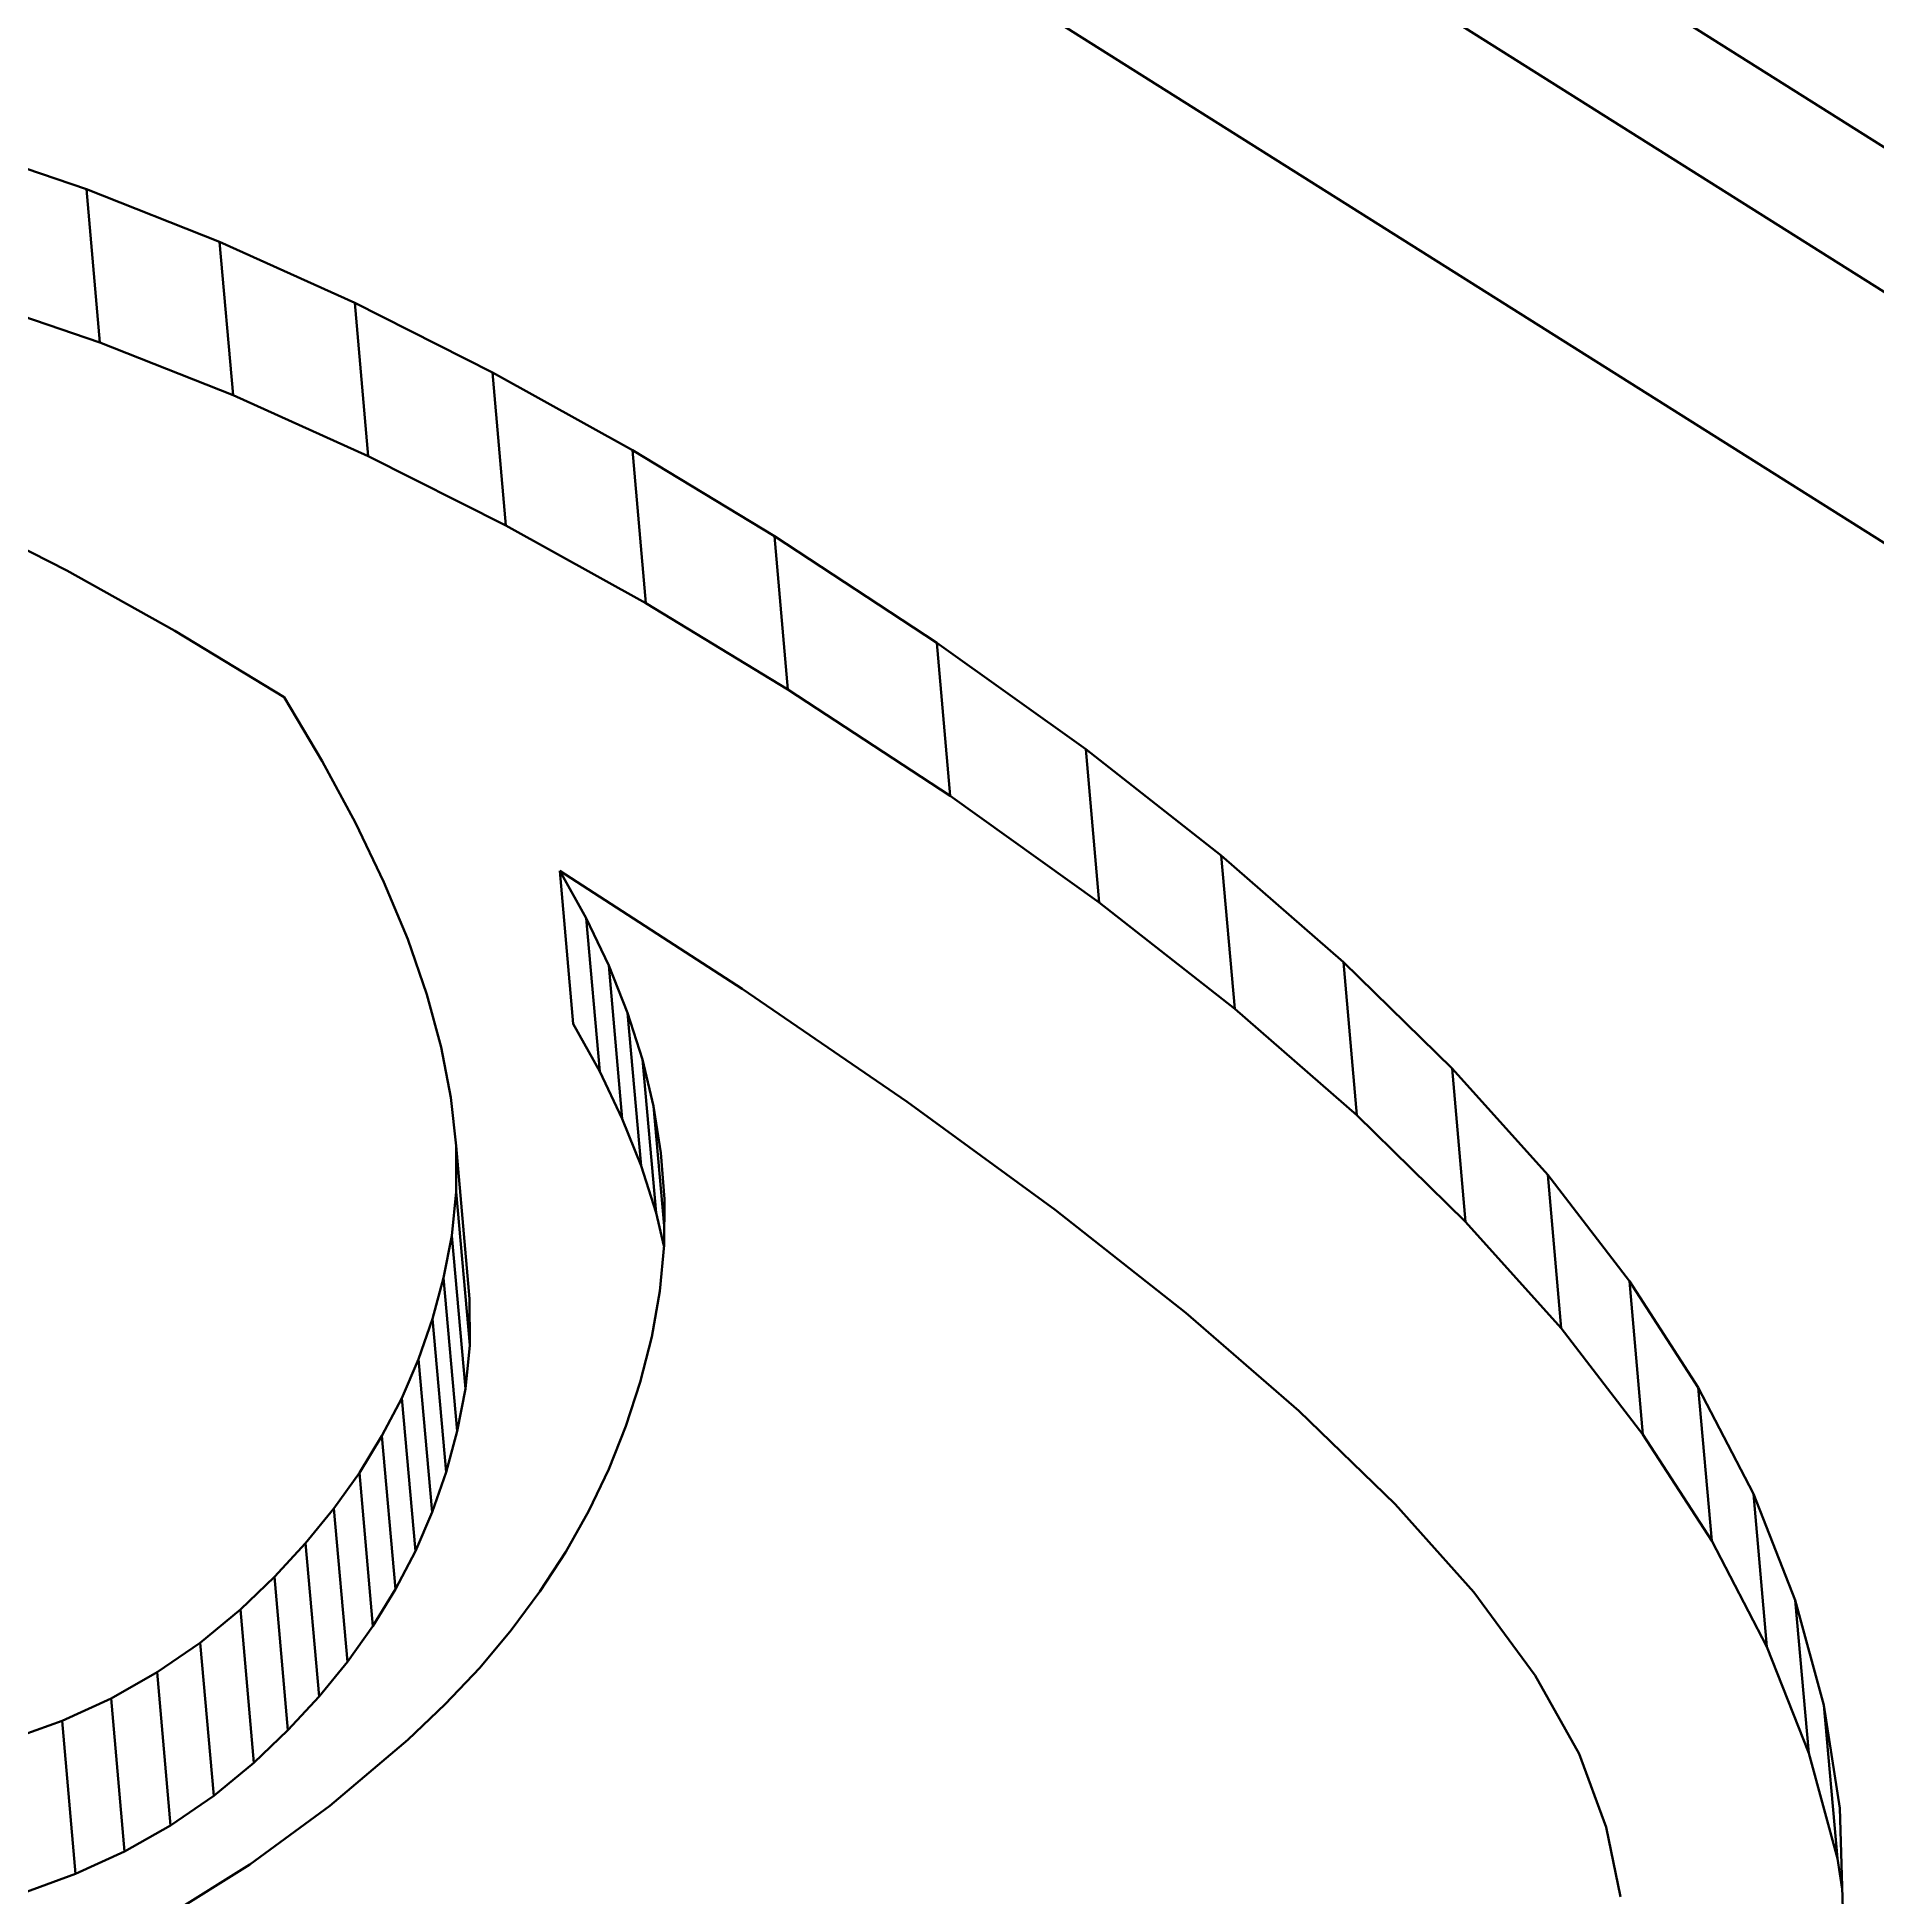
# Model space of a CAD drawing. Header units: millimetres. Extents: x -10155 to 20189, y -25550 to -22580.
# Drawn here: x -7246.68 to -7244.729, y -24871.94 to -24869.968 of the extents above; entities that cross this region are included whole.
import ezdxf

# ---------------------------------------------------------------- set-up
doc = ezdxf.new("R2010")
doc.units = ezdxf.units.MM
doc.layers.add('word_dim', color=253, linetype='Continuous')
doc.styles.get("Standard").update_dxf_attribs({"font": 'romans.shx', "bigfont": 'bigfont.shx'})
doc.dimstyles.new('RS-1-5', dxfattribs={"dimscale": 5, "dimtxt": 3.5, "dimasz": 3, "dimexe": 1, "dimexo": 0, "dimgap": 1, "dimtad": 3, "dimdsep": 46, "dimtxsty": 'Standard', "dimblk1": 'OPEN', "dimblk2": 'OPEN', "dimsah": 1, "dimcen": 0, "dimclrd": 256, "dimclre": 256, "dimclrt": 3, "dimadec": 0, "dimazin": 0, "dimtfac": 1, "dimtmove": 0, "dimatfit": 3, "dimldrblk": 'OPEN', "dimfxl": 0, "dimtolj": 1, "dimtzin": 0, "dimarcsym": 0})

# ---------------------------------------------------------------- blocks, each defined once
blk = doc.blocks.new('aa1')
for p, q in [((-0.4, 0.066667), (0, 0)), ((0, 0), (-1, 0)), ((-0.4, -0.066667), (0, 0))]:
    blk.add_line(p, q)
blk = doc.blocks.new('aa2')
blk.add_circle((0, 0), 1)
blk = doc.blocks.new('*D762')
at = {"layer": 'DEFPOINTS', "color": 0, "linetype": 'Continuous', "ltscale": 2}
for p in [(-7226.1579, -24679.755), (-7646.6043, -25260.5564), (-7646.6043, -25260.5564)]:
    blk.add_point(p, dxfattribs=at)
at = {"layer": 'word_dim', "linetype": 'Continuous', "lineweight": -2, "ltscale": 2}
blk.add_line((-7248.1474, -24710.1312), (-7624.6148, -25230.1802), dxfattribs=at)
at = {"layer": 'word_dim', "linetype": 'Continuous', "lineweight": -2, "ltscale": 2, "xscale": 37.5, "yscale": 37.5, "zscale": 37.5}
for name, p, rotation in [('aa1', (-7226.1579, -24679.755), 54.0989427561739), ('aa2', (-7646.6043, -25260.5564), 234.0989427561739)]:
    blk.add_blockref(name, p, dxfattribs=dict(at, rotation=rotation))
at = {"layer": 'word_dim', "color": 3, "linetype": 'Continuous', "ltscale": 2, "insert": (-7436.3811, -24970.1557), "char_height": 0.000005, "attachment_point": 5, "rotation": 54.0989}
blk.add_mtext('\\A1;717.01', dxfattribs=at)
blk = doc.blocks.new('_Open')
at = {"color": 0, "lineweight": -2}
for p, q in [((-1, 0.166667), (0, 0)), ((-1, -0.166667), (0, 0)), ((0, 0), (-1, 0))]:
    blk.add_line(p, q, dxfattribs=at)
blk = doc.blocks.new('*D763')
at = {"layer": 'DEFPOINTS', "color": 0, "linetype": 'Continuous', "ltscale": 2}
for p in [(-7225.1428, -24575.297), (-7783.8646, -25152.4524), (-7783.8646, -25152.4524)]:
    blk.add_point(p, dxfattribs=at)
at = {"layer": 'word_dim', "linetype": 'Continuous', "lineweight": -2, "ltscale": 2}
blk.add_line((-7251.2256, -24602.2403), (-7757.7819, -25125.5091), dxfattribs=at)
at = {"layer": 'word_dim', "linetype": 'Continuous', "lineweight": -2, "ltscale": 2, "xscale": 37.5, "yscale": 37.5, "zscale": 37.5}
for name, p, rotation in [('aa1', (-7225.1428, -24575.297), 45.92974469953645), ('aa2', (-7783.8646, -25152.4524), 225.9297446995365)]:
    blk.add_blockref(name, p, dxfattribs=dict(at, rotation=rotation))
at = {"layer": 'word_dim', "color": 3, "linetype": 'Continuous', "ltscale": 2, "insert": (-7504.5037, -24863.8747), "char_height": 0.000005, "attachment_point": 5, "rotation": 45.9297}
blk.add_mtext('\\A1;803.29', dxfattribs=at)
blk = doc.blocks.new('A$C43226BF8')
at = {"color": 7, "lineweight": 35, "ltscale": 0.07549}
for p, q in [((362.0363, -893.9705), (364.591, -895.5803)), ((362.0507, -894.1331), (364.6054, -895.7429))]:
    blk.add_line(p, q, dxfattribs=at)
at = {"color": 7, "lineweight": 35, "ltscale": 0.082408}
blk.add_line((364.551, -895.9751), (361.7621, -894.2178), dxfattribs=at)
at = {"color": 7, "lineweight": 35, "ltscale": 0.003661}
blk.add_line((361.6616, -895.0217), (361.8002, -895.0689), dxfattribs=at)
at = {"color": 7, "lineweight": 35, "ltscale": 0.003799}
blk.add_line((361.8002, -895.0689), (361.9416, -895.1246), dxfattribs=at)
at = {"color": 7, "lineweight": 35, "ltscale": 0.004081}
for p, q in [((361.8002, -895.0689), (361.8146, -895.2315)), ((362.0851, -895.1895), (362.0995, -895.3521)), ((362.861, -895.6632), (362.8754, -895.8258)), ((362.3307, -895.8427), (362.3452, -896.0053)), ((362.3747, -895.9429), (362.3891, -896.1055)), ((362.3906, -895.9927), (362.405, -896.1553)), ((362.1926, -896.0841), (362.207, -896.2467)), ((362.1928, -896.1331), (362.2072, -896.2957)), ((362.1882, -896.1796), (362.2026, -896.3422)), ((362.1794, -896.2244), (362.1938, -896.387)), ((362.1528, -896.3106), (362.1672, -896.4732)), ((363.5112, -896.3407), (363.5256, -896.5033)), ((362.1349, -896.3519), (362.1494, -896.5145)), ((362.114, -896.3921), (362.1284, -896.5547)), ((362.09, -896.4313), (362.1044, -896.5939)), ((363.5698, -896.4535), (363.5842, -896.6161)), ((362.0629, -896.4692), (362.0773, -896.6318)), ((362.0329, -896.5061), (362.0473, -896.6687)), ((363.6142, -896.5663), (363.6286, -896.7289)), ((361.9211, -896.6116), (361.9355, -896.7742)), ((361.8264, -896.6707), (361.8408, -896.8333)), ((363.6447, -896.678), (363.6591, -896.8406))]:
    blk.add_line(p, q, dxfattribs=at)
at = {"color": 7, "lineweight": 35, "ltscale": 0.003938}
blk.add_line((361.9416, -895.1246), (362.0851, -895.1895), dxfattribs=at)
at = {"color": 7, "lineweight": 35, "ltscale": 0.004084}
for p, q in [((361.9416, -895.1246), (361.956, -895.2874)), ((363.0048, -895.7761), (363.0192, -895.9389)), ((362.1677, -896.268), (362.1821, -896.4307))]:
    blk.add_line(p, q, dxfattribs=at)
at = {"color": 7, "lineweight": 35, "ltscale": 0.003667}
blk.add_line((361.6757, -895.1843), (361.8146, -895.2315), dxfattribs=at)
at = {"color": 7, "lineweight": 35, "ltscale": 0.004094}
blk.add_line((362.0851, -895.1895), (362.2314, -895.2632), dxfattribs=at)
at = {"color": 7, "lineweight": 35, "ltscale": 0.0038}
blk.add_line((361.8146, -895.2315), (361.956, -895.2874), dxfattribs=at)
at = {"color": 7, "lineweight": 35, "ltscale": 0.004246}
for p, q in [((362.2314, -895.2632), (362.3798, -895.3457)), ((362.2455, -895.4258), (362.394, -895.5083))]:
    blk.add_line(p, q, dxfattribs=at)
at = {"color": 7, "lineweight": 35, "ltscale": 0.00408}
for p, q in [((362.2314, -895.2632), (362.2455, -895.4258)), ((362.3798, -895.3457), (362.394, -895.5083)), ((362.5307, -895.4371), (362.5449, -895.5997)), ((362.7031, -895.5502), (362.7172, -895.7128)), ((362.3027, -895.7922), (362.3168, -895.9548)), ((363.1347, -895.8892), (363.1489, -896.0518)), ((363.2502, -896.0021), (363.2643, -896.1647)), ((363.3515, -896.115), (363.3657, -896.2776)), ((363.4384, -896.2279), (363.4526, -896.3905)), ((361.9999, -896.5418), (362.0141, -896.7044)), ((361.8754, -896.643), (361.8896, -896.8056)), ((361.7746, -896.6945), (361.7888, -896.8571))]:
    blk.add_line(p, q, dxfattribs=at)
at = {"color": 7, "lineweight": 35, "ltscale": 0.003937}
blk.add_line((361.956, -895.2874), (362.0995, -895.3521), dxfattribs=at)
at = {"color": 7, "lineweight": 35, "ltscale": 0.004089}
blk.add_line((362.0995, -895.3521), (362.2455, -895.4258), dxfattribs=at)
at = {"color": 7, "lineweight": 35, "ltscale": 0.00441}
for p, q in [((362.3798, -895.3457), (362.5307, -895.4371)), ((362.394, -895.5083), (362.5449, -895.5997))]:
    blk.add_line(p, q, dxfattribs=at)
at = {"color": 7, "lineweight": 35, "ltscale": 0.003164}
blk.add_line((361.7795, -895.4736), (361.6667, -895.4163), dxfattribs=at)
at = {"color": 7, "lineweight": 35, "ltscale": 0.005153}
for p, q in [((362.5307, -895.4371), (362.7031, -895.5502)), ((362.5449, -895.5997), (362.7172, -895.7128))]:
    blk.add_line(p, q, dxfattribs=at)
at = {"color": 7, "lineweight": 35, "ltscale": 0.003277}
blk.add_line((361.894, -895.5375), (361.7795, -895.4736), dxfattribs=at)
at = {"color": 7, "lineweight": 35, "ltscale": 0.003397}
blk.add_line((362.0102, -895.6079), (361.894, -895.5375), dxfattribs=at)
at = {"color": 7, "lineweight": 35, "ltscale": 0.004856}
blk.add_line((362.7031, -895.5502), (362.861, -895.6632), dxfattribs=at)
at = {"color": 7, "lineweight": 35, "ltscale": 0.001973}
blk.add_line((362.0505, -895.6758), (362.0102, -895.6079), dxfattribs=at)
at = {"color": 7, "lineweight": 35, "ltscale": 0.00186}
blk.add_line((362.0859, -895.7412), (362.0505, -895.6758), dxfattribs=at)
at = {"color": 7, "lineweight": 35, "ltscale": 0.004571}
blk.add_line((362.861, -895.6632), (363.0048, -895.7761), dxfattribs=at)
at = {"color": 7, "lineweight": 35, "ltscale": 0.004861}
for p, q in [((362.7172, -895.7128), (362.8754, -895.8258)), ((362.8286, -896.1521), (362.6716, -896.0374))]:
    blk.add_line(p, q, dxfattribs=at)
at = {"color": 7, "lineweight": 35, "ltscale": 0.001747}
blk.add_line((362.1161, -895.8042), (362.0859, -895.7412), dxfattribs=at)
at = {"color": 7, "lineweight": 35, "ltscale": 0.004305}
blk.add_line((363.0048, -895.7761), (363.1347, -895.8892), dxfattribs=at)
at = {"color": 7, "lineweight": 35, "ltscale": 0.005765}
blk.add_line((362.4963, -895.9175), (362.3027, -895.7922), dxfattribs=at)
at = {"color": 7, "lineweight": 35, "ltscale": 0.001443}
blk.add_line((362.3027, -895.7922), (362.3307, -895.8427), dxfattribs=at)
at = {"color": 7, "lineweight": 35, "ltscale": 0.001645}
blk.add_line((362.1413, -895.865), (362.1161, -895.8042), dxfattribs=at)
at = {"color": 7, "lineweight": 35, "ltscale": 0.004573}
blk.add_line((362.8754, -895.8258), (363.0192, -895.9389), dxfattribs=at)
at = {"color": 7, "lineweight": 35, "ltscale": 0.001392}
for p, q in [((362.3307, -895.8427), (362.3549, -895.8928)), ((362.3452, -896.0053), (362.3691, -896.0556))]:
    blk.add_line(p, q, dxfattribs=at)
at = {"color": 7, "lineweight": 35, "ltscale": 0.001544}
blk.add_line((362.1616, -895.9234), (362.1413, -895.865), dxfattribs=at)
at = {"color": 7, "lineweight": 35, "ltscale": 0.001345}
for p, q in [((362.3549, -895.8928), (362.3747, -895.9429)), ((362.3691, -896.0556), (362.3891, -896.1055))]:
    blk.add_line(p, q, dxfattribs=at)
at = {"color": 7, "lineweight": 35, "ltscale": 0.004083}
for p, q in [((362.3549, -895.8928), (362.3691, -896.0556)), ((361.9638, -896.5763), (361.978, -896.739))]:
    blk.add_line(p, q, dxfattribs=at)
at = {"color": 7, "lineweight": 35, "ltscale": 0.004038}
for p, q in [((363.1347, -895.8892), (363.2502, -896.0021)), ((363.1489, -896.0518), (363.2643, -896.1647))]:
    blk.add_line(p, q, dxfattribs=at)
at = {"color": 7, "lineweight": 35, "ltscale": 0.00145}
blk.add_line((362.1769, -895.9793), (362.1616, -895.9234), dxfattribs=at)
at = {"color": 7, "lineweight": 35, "ltscale": 0.005309}
blk.add_line((362.6716, -896.0374), (362.4963, -895.9175), dxfattribs=at)
at = {"color": 7, "lineweight": 35, "ltscale": 0.001446}
blk.add_line((362.3168, -895.9548), (362.3452, -896.0053), dxfattribs=at)
at = {"color": 7, "lineweight": 35, "ltscale": 0.001307}
for p, q in [((362.3747, -895.9429), (362.3906, -895.9927)), ((362.3891, -896.1055), (362.405, -896.1553))]:
    blk.add_line(p, q, dxfattribs=at)
at = {"color": 7, "lineweight": 35, "ltscale": 0.004298}
blk.add_line((363.0192, -895.9389), (363.1489, -896.0518), dxfattribs=at)
at = {"color": 7, "lineweight": 35, "ltscale": 0.001364}
blk.add_line((362.1872, -896.0328), (362.1769, -895.9793), dxfattribs=at)
at = {"color": 7, "lineweight": 35, "ltscale": 0.001273}
blk.add_line((362.3906, -895.9927), (362.4023, -896.0422), dxfattribs=at)
at = {"color": 7, "lineweight": 35, "ltscale": 0.003793}
for p, q in [((363.2502, -896.0021), (363.3515, -896.115)), ((363.2643, -896.1647), (363.3657, -896.2776))]:
    blk.add_line(p, q, dxfattribs=at)
at = {"color": 7, "lineweight": 35, "ltscale": 0.001289}
blk.add_line((362.1926, -896.0841), (362.1872, -896.0328), dxfattribs=at)
at = {"color": 7, "lineweight": 35, "ltscale": 0.001248}
blk.add_line((362.4023, -896.0422), (362.4101, -896.0916), dxfattribs=at)
at = {"color": 7, "lineweight": 35, "ltscale": 0.00318}
blk.add_line((362.4023, -896.0422), (362.4135, -896.169), dxfattribs=at)
at = {"color": 7, "lineweight": 35, "ltscale": 0.001224}
for p, q in [((362.1928, -896.1331), (362.1926, -896.0841)), ((362.4138, -896.1408), (362.4135, -896.1897)), ((362.2072, -896.2957), (362.207, -896.2467))]:
    blk.add_line(p, q, dxfattribs=at)
at = {"color": 7, "lineweight": 35, "ltscale": 0.001233}
for p, q in [((362.4101, -896.0916), (362.4138, -896.1408)), ((362.4089, -896.2384), (362.4003, -896.287))]:
    blk.add_line(p, q, dxfattribs=at)
at = {"color": 7, "lineweight": 35, "ltscale": 0.003562}
for p, q in [((363.3515, -896.115), (363.4384, -896.2279)), ((363.3657, -896.2776), (363.4526, -896.3905))]:
    blk.add_line(p, q, dxfattribs=at)
at = {"color": 7, "lineweight": 35, "ltscale": 0.001168}
for p, q in [((362.1882, -896.1796), (362.1928, -896.1331)), ((362.2026, -896.3422), (362.2072, -896.2957))]:
    blk.add_line(p, q, dxfattribs=at)
at = {"color": 7, "lineweight": 35, "ltscale": 0.004415}
blk.add_line((362.9672, -896.2615), (362.8286, -896.1521), dxfattribs=at)
at = {"color": 7, "lineweight": 35, "ltscale": 0.000903073}
blk.add_line((362.405, -896.1553), (362.4133, -896.1904), dxfattribs=at)
at = {"color": 7, "lineweight": 35, "ltscale": 0.001141}
for p, q in [((362.1794, -896.2244), (362.1882, -896.1796)), ((362.1938, -896.387), (362.2026, -896.3422))]:
    blk.add_line(p, q, dxfattribs=at)
at = {"color": 7, "lineweight": 35, "ltscale": 0.001223}
blk.add_line((362.4135, -896.1897), (362.4089, -896.2384), dxfattribs=at)
at = {"color": 7, "lineweight": 35, "ltscale": 0.001128}
for p, q in [((362.1677, -896.268), (362.1794, -896.2244)), ((362.1528, -896.3106), (362.1677, -896.268))]:
    blk.add_line(p, q, dxfattribs=at)
at = {"color": 7, "lineweight": 35, "ltscale": 0.003356}
blk.add_line((363.4384, -896.2279), (363.5112, -896.3407), dxfattribs=at)
at = {"color": 7, "lineweight": 35, "ltscale": 0.003974}
blk.add_line((363.0873, -896.3656), (362.9672, -896.2615), dxfattribs=at)
at = {"color": 7, "lineweight": 35, "ltscale": 0.001235}
blk.add_line((362.4003, -896.287), (362.3881, -896.3349), dxfattribs=at)
at = {"color": 7, "lineweight": 35, "ltscale": 0.001126}
for p, q in [((362.1349, -896.3519), (362.1528, -896.3106)), ((362.1494, -896.5145), (362.1672, -896.4732))]:
    blk.add_line(p, q, dxfattribs=at)
at = {"color": 7, "lineweight": 35, "ltscale": 0.001229}
blk.add_line((362.3881, -896.3349), (362.373, -896.3816), dxfattribs=at)
at = {"color": 7, "lineweight": 35, "ltscale": 0.003178}
for p, q in [((363.5112, -896.3407), (363.5698, -896.4535)), ((363.5256, -896.5033), (363.5842, -896.6161))]:
    blk.add_line(p, q, dxfattribs=at)
at = {"color": 7, "lineweight": 35, "ltscale": 0.001133}
for p, q in [((362.114, -896.3921), (362.1349, -896.3519)), ((362.1284, -896.5547), (362.1494, -896.5145))]:
    blk.add_line(p, q, dxfattribs=at)
at = {"color": 7, "lineweight": 35, "ltscale": 0.003552}
blk.add_line((363.1894, -896.4645), (363.0873, -896.3656), dxfattribs=at)
at = {"color": 7, "lineweight": 35, "ltscale": 0.001131}
blk.add_line((362.1821, -896.4307), (362.1938, -896.387), dxfattribs=at)
at = {"color": 7, "lineweight": 35, "ltscale": 0.00123}
blk.add_line((362.373, -896.3816), (362.3547, -896.4273), dxfattribs=at)
at = {"color": 7, "lineweight": 35, "ltscale": 0.001148}
for p, q in [((362.09, -896.4313), (362.114, -896.3921)), ((362.1044, -896.5939), (362.1284, -896.5547))]:
    blk.add_line(p, q, dxfattribs=at)
at = {"color": 7, "lineweight": 35, "ltscale": 0.003359}
blk.add_line((363.4526, -896.3905), (363.5256, -896.5033), dxfattribs=at)
at = {"color": 7, "lineweight": 35, "ltscale": 0.001231}
blk.add_line((362.3547, -896.4273), (362.3334, -896.4717), dxfattribs=at)
at = {"color": 7, "lineweight": 35, "ltscale": 0.001166}
for p, q in [((362.0629, -896.4692), (362.09, -896.4313)), ((362.0773, -896.6318), (362.1044, -896.5939))]:
    blk.add_line(p, q, dxfattribs=at)
at = {"color": 7, "lineweight": 35, "ltscale": 0.001125}
blk.add_line((362.1672, -896.4732), (362.1821, -896.4307), dxfattribs=at)
at = {"color": 7, "lineweight": 35, "ltscale": 0.003136}
blk.add_line((363.2729, -896.5581), (363.1894, -896.4645), dxfattribs=at)
at = {"color": 7, "lineweight": 35, "ltscale": 0.003031}
for p, q in [((363.5698, -896.4535), (363.6142, -896.5663)), ((363.5842, -896.6161), (363.6286, -896.7289))]:
    blk.add_line(p, q, dxfattribs=at)
at = {"color": 7, "lineweight": 35, "ltscale": 0.001189}
for p, q in [((362.0329, -896.5061), (362.0629, -896.4692)), ((362.0473, -896.6687), (362.0773, -896.6318))]:
    blk.add_line(p, q, dxfattribs=at)
at = {"color": 7, "lineweight": 35, "ltscale": 0.001243}
blk.add_line((362.3334, -896.4717), (362.309, -896.515), dxfattribs=at)
at = {"color": 7, "lineweight": 35, "ltscale": 0.001214}
blk.add_line((361.9999, -896.5418), (362.0329, -896.5061), dxfattribs=at)
at = {"color": 7, "lineweight": 35, "ltscale": 0.001258}
blk.add_line((362.309, -896.515), (362.2817, -896.5573), dxfattribs=at)
at = {"color": 7, "lineweight": 35, "ltscale": 0.00125}
blk.add_line((361.9638, -896.5763), (361.9999, -896.5418), dxfattribs=at)
at = {"color": 7, "lineweight": 35, "ltscale": 0.001278}
blk.add_line((362.2817, -896.5573), (362.2512, -896.5983), dxfattribs=at)
at = {"color": 7, "lineweight": 35, "ltscale": 0.002743}
blk.add_line((363.3381, -896.6464), (363.2729, -896.5581), dxfattribs=at)
at = {"color": 7, "lineweight": 35, "ltscale": 0.002895}
for p, q in [((363.6142, -896.5663), (363.6447, -896.678)), ((363.6286, -896.7289), (363.6591, -896.8406))]:
    blk.add_line(p, q, dxfattribs=at)
at = {"color": 7, "lineweight": 35, "ltscale": 0.001385}
for p, q in [((361.9211, -896.6116), (361.9638, -896.5763)), ((361.8754, -896.643), (361.9211, -896.6116))]:
    blk.add_line(p, q, dxfattribs=at)
at = {"color": 7, "lineweight": 35, "ltscale": 0.001302}
blk.add_line((362.2512, -896.5983), (362.2177, -896.6382), dxfattribs=at)
at = {"color": 7, "lineweight": 35, "ltscale": 0.001409}
blk.add_line((361.8264, -896.6707), (361.8754, -896.643), dxfattribs=at)
at = {"color": 7, "lineweight": 35, "ltscale": 0.001334}
blk.add_line((362.2177, -896.6382), (362.1811, -896.677), dxfattribs=at)
at = {"color": 7, "lineweight": 35, "ltscale": 0.002386}
blk.add_line((363.3849, -896.7295), (363.3381, -896.6464), dxfattribs=at)
at = {"color": 7, "lineweight": 35, "ltscale": 0.001424}
blk.add_line((361.7746, -896.6945), (361.8264, -896.6707), dxfattribs=at)
at = {"color": 7, "lineweight": 35, "ltscale": 0.001218}
blk.add_line((362.0141, -896.7044), (362.0473, -896.6687), dxfattribs=at)
at = {"color": 7, "lineweight": 35, "ltscale": 0.001366}
blk.add_line((362.1811, -896.677), (362.1415, -896.7147), dxfattribs=at)
at = {"color": 7, "lineweight": 35, "ltscale": 0.002764}
blk.add_line((363.6447, -896.678), (363.6616, -896.7872), dxfattribs=at)
at = {"color": 7, "lineweight": 35, "ltscale": 0.001467}
blk.add_line((361.7194, -896.7145), (361.7746, -896.6945), dxfattribs=at)
at = {"color": 7, "lineweight": 35, "ltscale": 0.001252}
blk.add_line((361.978, -896.739), (362.0141, -896.7044), dxfattribs=at)
at = {"color": 7, "lineweight": 35, "ltscale": 0.002718}
blk.add_line((362.1415, -896.7147), (362.0585, -896.7849), dxfattribs=at)
at = {"color": 7, "lineweight": 35, "ltscale": 0.001379}
blk.add_line((361.9355, -896.7742), (361.978, -896.739), dxfattribs=at)
at = {"color": 7, "lineweight": 35, "ltscale": 0.002074}
blk.add_line((363.4135, -896.8074), (363.3849, -896.7295), dxfattribs=at)
at = {"color": 7, "lineweight": 35, "ltscale": 0.00139}
blk.add_line((361.8896, -896.8056), (361.9355, -896.7742), dxfattribs=at)
at = {"color": 7, "lineweight": 35, "ltscale": 0.002625}
blk.add_line((362.0585, -896.7849), (361.9738, -896.8469), dxfattribs=at)
at = {"color": 7, "lineweight": 35, "ltscale": 0.002678}
blk.add_line((363.6616, -896.7872), (363.6647, -896.8943), dxfattribs=at)
at = {"color": 7, "lineweight": 35, "ltscale": 0.001404}
blk.add_line((361.8408, -896.8333), (361.8896, -896.8056), dxfattribs=at)
at = {"color": 7, "lineweight": 35, "ltscale": 0.001889}
blk.add_line((363.4289, -896.8814), (363.4135, -896.8074), dxfattribs=at)
at = {"color": 7, "lineweight": 35, "ltscale": 0.00143}
blk.add_line((361.7888, -896.8571), (361.8408, -896.8333), dxfattribs=at)
at = {"color": 7, "lineweight": 35, "ltscale": 0.000823912}
blk.add_line((363.6591, -896.8406), (363.664, -896.8732), dxfattribs=at)
at = {"color": 7, "lineweight": 35, "ltscale": 0.001463}
blk.add_line((361.7338, -896.8772), (361.7888, -896.8571), dxfattribs=at)
at = {"color": 7, "lineweight": 35, "ltscale": 0.002542}
blk.add_line((361.9738, -896.8469), (361.8876, -896.9009), dxfattribs=at)
at = {"color": 7, "lineweight": 35}
for centre, major_axis, start_param, end_param in [((363.1887, -895.1069), (-4.9807, -0.4384), 0.7834483026010904, 7.066633609501281), ((363.6008, -899.7902), (-7.77, -0.6838), 5.453771, 10.198089)]:
    blk.add_ellipse(centre, major_axis=major_axis, ratio=0.757392, start_param=start_param, end_param=end_param, dxfattribs=at)
blk = doc.blocks.new('*D832')
at = {"layer": 'DEFPOINTS', "color": 0, "linetype": 'Continuous', "ltscale": 2}
for p in [(-7207.8953, -24841.0683), (-7393.6279, -25350.6538), (-7393.6279, -25350.6538)]:
    blk.add_point(p, dxfattribs=at)
at = {"layer": 'word_dim', "linetype": 'Continuous', "lineweight": -2, "ltscale": 2}
blk.add_line((-7220.7368, -24876.301), (-7380.7864, -25315.4211), dxfattribs=at)
at = {"layer": 'word_dim', "linetype": 'Continuous', "lineweight": -2, "ltscale": 2, "xscale": 37.5, "yscale": 37.5, "zscale": 37.5}
for name, p, rotation in [('aa1', (-7207.8953, -24841.0683), 69.97431818807107), ('aa2', (-7393.6279, -25350.6538), 249.9743181880711)]:
    blk.add_blockref(name, p, dxfattribs=dict(at, rotation=rotation))
at = {"layer": 'word_dim', "color": 3, "linetype": 'Continuous', "ltscale": 2, "insert": (-7300.7616, -25095.8611), "char_height": 0.000005, "attachment_point": 5, "rotation": 69.9743}
blk.add_mtext('\\A1;542.38', dxfattribs=at)
blk = doc.blocks.new('*D838')
at = {"layer": 'DEFPOINTS', "color": 0, "linetype": 'Continuous', "ltscale": 2}
for p in [(-7220.3111, -24635.6106), (-7718.1158, -25208.7699), (-7718.1158, -25208.7699)]:
    blk.add_point(p, dxfattribs=at)
at = {"layer": 'word_dim', "linetype": 'Continuous', "lineweight": -2, "ltscale": 2}
blk.add_line((-7244.901, -24663.9228), (-7693.5259, -25180.4576), dxfattribs=at)
at = {"layer": 'word_dim', "linetype": 'Continuous', "lineweight": -2, "ltscale": 2, "xscale": 37.5, "yscale": 37.5, "zscale": 37.5}
for name, p, rotation in [('aa1', (-7220.3111, -24635.6106), 49.02477972592645), ('aa2', (-7718.1158, -25208.7699), 229.0247797259264)]:
    blk.add_blockref(name, p, dxfattribs=dict(at, rotation=rotation))
at = {"layer": 'word_dim', "color": 3, "linetype": 'Continuous', "ltscale": 2, "insert": (-7469.2135, -24922.1902), "char_height": 0.000005, "attachment_point": 5, "rotation": 49.0248}
blk.add_mtext('\\A1;759.16', dxfattribs=at)

msp = doc.modelspace()

# ---------------------------------------------------------------- block references
at = {"layer": 'word_dim', "linetype": 'Continuous', "ltscale": 2}
msp.add_blockref('A$C43226BF8', (-7608.4275, -23975.061), dxfattribs=at)

# ---------------------------------------------------------------- dimensions: what is measured, and where the dimension line sits
at = {"layer": 'word_dim', "color": 3, "linetype": 'Continuous', "ltscale": 2}
for p1, p2, picture, middle in [((-7225.1428, -24575.297), (-7783.8646, -25152.4524), '*D763', (-7504.5037, -24863.8747)), ((-7220.3111, -24635.6106), (-7718.1158, -25208.7699), '*D838', (-7469.2135, -24922.1902)), ((-7226.1579, -24679.755), (-7646.6043, -25260.5564), '*D762', (-7436.3811, -24970.1557)), ((-7207.8953, -24841.0683), (-7393.6279, -25350.6538), '*D832', (-7300.7616, -25095.8611))]:
    dim = msp.add_aligned_dim(p1=p1, p2=p2, distance=0, dimstyle='RS-1-5', override={"dimtxt": 1e-06, "dimasz": 7.5, "dimgap": 0, "dimblk1": 'aa1', "dimblk2": 'aa2', "dimse1": 1, "dimse2": 1}, dxfattribs=at)
    dim.commit()
    dim.dimension.update_dxf_attribs({"geometry": picture, "text_midpoint": middle})

doc.saveas('drawing.dxf')
